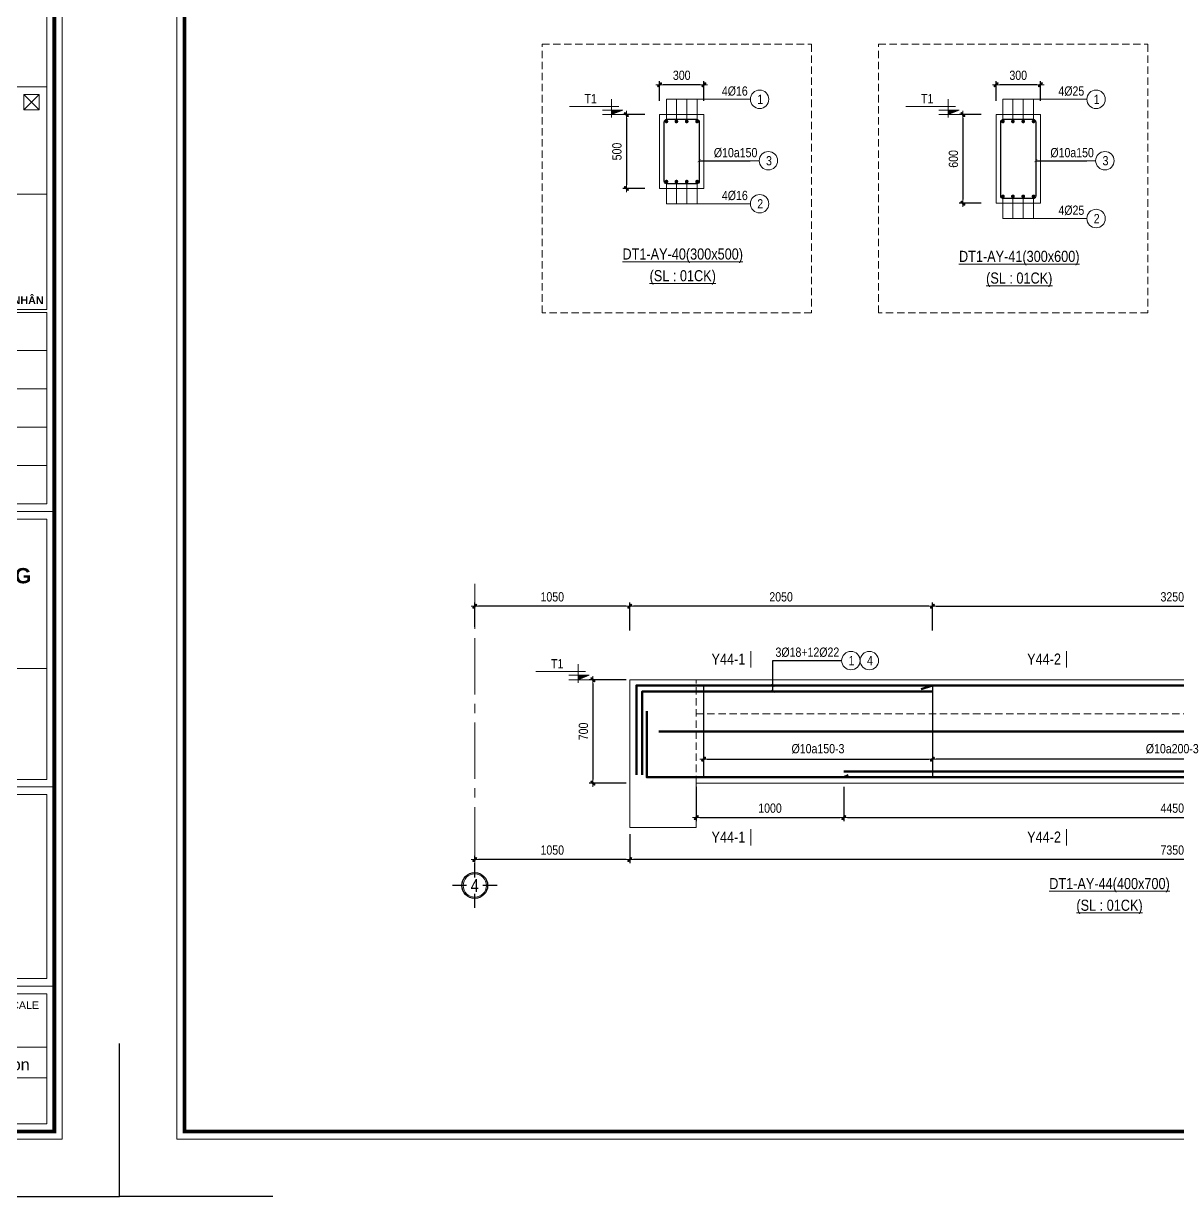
# Model space of a CAD drawing. Header units: millimetres. Extents: x 397144 to 8960116, y 345581 to 674207.
# Drawn here: x 5192833 to 5200651, y 648502 to 656447 of the extents above; entities that cross this region are included whole.
import ezdxf
from ezdxf.enums import TextEntityAlignment as Align
from ezdxf.xclip import XClip

# ---------------------------------------------------------------- set-up
doc = ezdxf.new("R2010")
doc.units = ezdxf.units.MM
doc.header["$XCLIPFRAME"] = 0
doc.header["$PDSIZE"] = -10
doc.linetypes.add('CENTER2', pattern=[28.575, 19.05, -3.175, 3.175, -3.175])
doc.linetypes.add('HIDDEN', pattern=[0.375, 0.25, -0.125])
doc.layers.get('0').update_dxf_attribs({"linetype": 'CONTINUOUS'})
doc.layers.get('Defpoints').update_dxf_attribs({"color": 12, "linetype": 'CONTINUOUS'})
for name, color, linetype, lineweight in [('2', 2, 'CONTINUOUS', 20), ('CDAI', 8, 'CONTINUOUS', 30), ('CTHEP', 2, 'CONTINUOUS', 50), ('DBAO', 3, 'CONTINUOUS', 20), ('DGIONG', 4, 'CONTINUOUS', 13), ('KTH', 150, 'CONTINUOUS', 5), ('Net khuat', 8, 'HIDDEN', 13), ('STICK', 1, 'CONTINUOUS', 9), ('TEXT', 7, 'CONTINUOUS', 15)]:
    doc.layers.add(name, color=color, linetype=linetype, lineweight=lineweight)
doc.layers.add('8', color=8, linetype='CONTINUOUS')
doc.layers.add('HATCH', color=7, linetype='CONTINUOUS', lineweight=5, true_color=0x2491ff)
doc.styles.add('CHG_XX_Khung ten$0$A1 BORDER$0$ARIAL', font='arial.ttf')
doc.styles.add('CHG_XX_Khung ten$0$A1 BORDER$0$Arial - Bold', font='arialbd.ttf', dxfattribs={"height": 2.5})
doc.styles.add('CHG_XX_Khung ten$0$Arial - Bold', font='arialbd.ttf')
doc.styles.add('HELVECONDENSE', font='VHELVCN_0.TTF')
doc.styles.add('Star-HelCon', font='VHELVCN_0.TTF')
doc.styles.add('TTP-HelCon', font='VHELVCN_0.TTF')
doc.styles.add('VNI-HELVE-CONDENSE', font='VHELVCN_0.TTF')
doc.dimstyles.new('kc-25', dxfattribs={"dimtxt": 62.5, "dimasz": 20, "dimexe": 20, "dimexo": 50, "dimgap": 25, "dimtad": 3, "dimdec": 0, "dimzin": 0, "dimdsep": 46, "dimtxsty": 'VNI-HELVE-CONDENSE', "dimblk": 'DIM', "dimcen": 2.5, "dimclrd": 256, "dimclre": 154, "dimclrt": 7, "dimaunit": 1, "dimadec": 0, "dimazin": 0, "dimtfac": 1, "dimtdec": 0, "dimtix": 1, "dimtmove": 0, "dimatfit": 3, "dimldrblk": 'DOT', "dimfxl": 1, "dimtolj": 1, "dimtzin": 0, "dimarcsym": 0})
doc.dimstyles.new('TTP-25', dxfattribs={"dimscale": 25, "dimtxt": 2.5, "dimasz": 1, "dimexe": 1, "dimexo": 1, "dimgap": 0.09, "dimtad": 0, "dimdec": 4, "dimrnd": 5, "dimzin": 9, "dimdsep": 46, "dimtxsty": 'TTP-HelCon', "dimblk": 'Stick1', "dimcen": 0.09, "dimdle": 1.5, "dimclrd": 256, "dimclre": 256, "dimclrt": 7, "dimadec": 0, "dimazin": 0, "dimtfac": 1, "dimtdec": 4, "dimtmove": 0, "dimatfit": 3, "dimldrblk": '_ArchTick1', "dimfxl": 1, "dimtvp": 1, "dimtolj": 1, "dimtzin": 0, "dimarcsym": 0})

# ---------------------------------------------------------------- blocks, each defined once
blk = doc.blocks.new('Stick1')
at = {"layer": 'STICK'}
h = blk.add_hatch(color=256, dxfattribs=at)
edge = h.paths.add_edge_path()
edge.add_line((0.3, 0.5), (-0.5, -0.3))
edge.add_arc((-0.4, -0.4), 0.141, 135, 315)
edge.add_line((-0.3, -0.5), (0.5, 0.3))
edge.add_arc((0.4, 0.4), 0.141, 315, 495)
blk.add_line((1, 0), (-1, 0), dxfattribs=at)
blk.add_lwpolyline([(0.3, 0.5), (-0.5, -0.3, 1), (-0.3, -0.5), (0.5, 0.3, 1), (0.3, 0.5, 1)], format="xyb", dxfattribs=at)
blk = doc.blocks.new('*D1177')
at = {"layer": 'Defpoints', "color": 0, "ltscale": 500, "transparency": 16777216}
for p in [(5197142.7, 656032.3), (5197142.7, 655899), (5197442.7, 655899)]:
    blk.add_point(p, dxfattribs=at)
at = {"layer": 'KTH', "lineweight": -2, "ltscale": 500, "transparency": 16777216}
for p, q in [((5197142.7, 655924), (5197142.7, 656057.3)), ((5197417.7, 656032.3), (5197167.7, 656032.3)), ((5197442.7, 655924), (5197442.7, 656057.3))]:
    blk.add_line(p, q, dxfattribs=at)
at = {"layer": 'KTH', "lineweight": -2, "ltscale": 500, "transparency": 16777216, "xscale": 25, "yscale": 25, "zscale": 25, "rotation": 180}
blk.add_blockref('Stick1', (5197142.7, 656032.3), dxfattribs=at)
at = {"layer": 'KTH', "lineweight": -2, "ltscale": 500, "transparency": 16777216, "xscale": 25, "yscale": 25, "zscale": 25}
blk.add_blockref('Stick1', (5197442.7, 656032.3), dxfattribs=at)
at = {"layer": 'KTH', "color": 7, "ltscale": 500, "transparency": 16777216, "insert": (5197292.7, 656096.1), "char_height": 62.5, "attachment_point": 5, "style": 'TTP-HelCon'}
blk.add_mtext('\\A1;300', dxfattribs=at)
blk = doc.blocks.new('_ArchTick1')
at = {"color": 0, "const_width": 3.81}
blk.add_lwpolyline([(-12.7, -12.7), (12.7, 12.7)], dxfattribs=at)
blk = doc.blocks.new('*D1178')
at = {"layer": 'Defpoints', "color": 0, "ltscale": 500, "transparency": 16777216}
for p in [(5197067.5, 655830), (5196917.7, 655330), (5197067.5, 655330)]:
    blk.add_point(p, dxfattribs=at)
at = {"layer": 'KTH', "lineweight": -2, "ltscale": 500, "transparency": 16777216}
for p, q in [((5197042.5, 655830), (5196892.7, 655830)), ((5196917.7, 655805), (5196917.7, 655355)), ((5197042.5, 655330), (5196892.7, 655330))]:
    blk.add_line(p, q, dxfattribs=at)
at = {"layer": 'KTH', "lineweight": -2, "ltscale": 500, "transparency": 16777216, "xscale": 25, "yscale": 25, "zscale": 25}
for p, rotation in [((5196917.7, 655830), 90), ((5196917.7, 655330), 270)]:
    blk.add_blockref('Stick1', p, dxfattribs=dict(at, rotation=rotation))
at = {"layer": 'KTH', "color": 7, "ltscale": 500, "transparency": 16777216, "insert": (5196853.8, 655580), "char_height": 62.5, "attachment_point": 5, "rotation": 90, "style": 'TTP-HelCon'}
blk.add_mtext('\\A1;500', dxfattribs=at)
blk = doc.blocks.new('CODE')
at = {"layer": 'DBAO'}
for p, q in [((-62.5, -20), (-62.5, 105)), ((-62.5, 0), (-137.5, 30)), ((-137.5, 30), (0, 30)), ((-137.5, 0), (0, 0)), ((-112.5, 55), (223.6, 55))]:
    blk.add_line(p, q, dxfattribs=at)
at = {"layer": 'HATCH', "color": 1}
blk.add_solid([(-62.5, 0), (-137.5, 30), (-62.5, 30)], dxfattribs=at)
blk = doc.blocks.new('DIM')
h = blk.add_hatch(color=1)
h.paths.add_polyline_path([(0.49, 0.29, 1), (0.29, 0.49), (-0.19, 0), (0.19, 0)])
h.paths.add_polyline_path([(0.19, 0), (-0.19, 0), (-0.49, -0.29, 1), (-0.29, -0.49)])
at = {"color": 9}
for p, q in [((-0.19, 0), (-1.5, 0)), ((0.19, 0), (1.5, 0))]:
    blk.add_line(p, q, dxfattribs=at)
at = {"color": 1}
for p, q in [((-0.49, -0.29), (0.29, 0.49)), ((-0.29, -0.49), (0.49, 0.29)), ((-0.19, 0), (0.19, 0))]:
    blk.add_line(p, q, dxfattribs=at)
blk.add_arc((-0.39, -0.39), 0.138, 135, 315, dxfattribs=at)
blk = doc.blocks.new('CHG_XX_Khung ten')
for p, q in [((816, 283.93), (820, 287.93)), ((820, 283.93), (816, 287.93)), ((687, 179), (824, 179)), ((687, 107), (824, 107)), ((687, 55), (824, 55))]:
    blk.add_line(p, q)
at = {"linetype": 'Continuous'}
blk.add_line((689, 39), (822, 39), dxfattribs=at)
for points in [[(15, 579), (826, 579), (826, 15), (15, 15)], [(816, 283.93), (820, 283.93), (820, 287.93), (816, 287.93)]]:
    blk.add_lwpolyline(points, close=True)
at = {"color": 4, "linetype": 'Continuous', "const_width": 1}
blk.add_lwpolyline([(17, 577), (824, 577), (824, 17), (17, 17)], close=True, dxfattribs=at)
at = {"linetype": 'Continuous'}
for points in [[(689, 317.93), (822, 317.93), (822, 289.93), (689, 289.93)], [(689, 289.93), (822, 289.93), (822, 261.93), (689, 261.93)], [(689, 177), (822, 177), (822, 138), (689, 138)], [(689, 109), (822, 109), (822, 138), (689, 138)], [(689, 105), (822, 105), (822, 57), (689, 57)], [(689, 53), (822, 53), (822, 31), (689, 31)], [(822, 19), (689, 19), (689, 31), (822, 31)]]:
    blk.add_lwpolyline(points, close=True, dxfattribs=at)
at = {"color": 9, "linetype": 'Continuous'}
for points in [[(689, 261.93), (822, 261.93), (822, 231.73), (689, 231.73)], [(822, 221), (689, 221), (689, 231), (822, 231)], [(822, 211), (689, 211), (689, 221), (822, 221)], [(822, 201), (689, 201), (689, 211), (822, 211)], [(822, 191), (689, 191), (689, 201), (822, 201)], [(822, 181), (689, 181), (689, 191), (822, 191)]]:
    blk.add_lwpolyline(points, close=True, dxfattribs=at)
blk.add_lwpolyline([(822, 211), (689, 211), (822, 211)], dxfattribs=at)
at = {"layer": 'Defpoints', "color": 1, "ltscale": 2}
for points in [[(40.06, 0), (0, 0), (0, 40)], [(800.94, 0), (841, 0), (841, 40)]]:
    blk.add_lwpolyline(points, dxfattribs=at)
for s, height, style, p in [('LÊ VĂN ĐỨC NHÂN', 2.0073, 'CHG_XX_Khung ten$0$Arial - Bold', (821.19, 234.17)), ('TỶ LỆ - SCALE', 2, 'CHG_XX_Khung ten$0$A1 BORDER$0$ARIAL', (820, 50))]:
    blk.add_text(s, height=height, dxfattribs=dict(style=style)).set_placement(p, align=Align.MIDDLE_RIGHT)
at = {"style": 'CHG_XX_Khung ten$0$A1 BORDER$0$ARIAL'}
blk.add_text('Revision', height=3, dxfattribs=at).set_placement((809.5, 34.5), align=Align.MIDDLE_CENTER)
at = {"insert": (755.4, 170.88), "char_height": 4, "width": 159.8745, "attachment_point": 2, "style": 'CHG_XX_Khung ten$0$A1 BORDER$0$Arial - Bold'}
blk.add_mtext('DỰ ÁN ĐẦU TƯ XÂY DỰNG KINH DOANH\\PKHU CHUNG CƯ - THƯƠNG MẠI - VĂN PHÒNG\\P(KHU PHỨC HỢP CÔNG HÒA GARDEN)', dxfattribs=at)
blk = doc.blocks.new('*D1823')
at = {"layer": 'Defpoints', "color": 0, "transparency": 16777216}
for p in [(5196940.7, 652499.7), (5196940.7, 652310.7), (5198990.7, 652310.7)]:
    blk.add_point(p, dxfattribs=at)
at = {"layer": 'KTH', "lineweight": -2, "transparency": 16777216}
for p, q in [((5196940.7, 652335.7), (5196940.7, 652524.7)), ((5198965.7, 652499.7), (5196965.7, 652499.7)), ((5198990.7, 652335.7), (5198990.7, 652524.7))]:
    blk.add_line(p, q, dxfattribs=at)
at = {"layer": 'KTH', "lineweight": -2, "transparency": 16777216, "xscale": 25, "yscale": 25, "zscale": 25, "rotation": 180}
blk.add_blockref('Stick1', (5196940.7, 652499.7), dxfattribs=at)
at = {"layer": 'KTH', "lineweight": -2, "transparency": 16777216, "xscale": 25, "yscale": 25, "zscale": 25}
blk.add_blockref('Stick1', (5198990.7, 652499.7), dxfattribs=at)
at = {"layer": 'KTH', "color": 7, "transparency": 16777216, "insert": (5197965.7, 652563.5), "char_height": 62.5, "attachment_point": 5, "style": 'TTP-HelCon'}
blk.add_mtext('\\A1;2050', dxfattribs=at)
blk = doc.blocks.new('*D1824')
at = {"layer": 'Defpoints', "color": 0, "transparency": 16777216}
for p in [(5196940.7, 652002.3), (5196690.7, 651302.3), (5196940.7, 651302.3)]:
    blk.add_point(p, dxfattribs=at)
at = {"layer": 'KTH', "lineweight": -2, "transparency": 16777216}
for p, q in [((5196915.7, 652002.3), (5196665.7, 652002.3)), ((5196690.7, 651977.3), (5196690.7, 651327.3)), ((5196915.7, 651302.3), (5196665.7, 651302.3))]:
    blk.add_line(p, q, dxfattribs=at)
at = {"layer": 'KTH', "lineweight": -2, "transparency": 16777216, "xscale": 25, "yscale": 25, "zscale": 25}
for p, rotation in [((5196690.7, 652002.3), 90), ((5196690.7, 651302.3), 270)]:
    blk.add_blockref('Stick1', p, dxfattribs=dict(at, rotation=rotation))
at = {"layer": 'KTH', "color": 7, "transparency": 16777216, "insert": (5196626.8, 651652.3), "char_height": 62.5, "attachment_point": 5, "rotation": 90, "style": 'TTP-HelCon'}
blk.add_mtext('\\A1;700', dxfattribs=at)
blk = doc.blocks.new('*D1825')
at = {"layer": 'Defpoints', "color": 0, "transparency": 16777216}
for p in [(5196940.7, 650982.3), (5204290.7, 650982.3), (5196940.7, 650784.3)]:
    blk.add_point(p, dxfattribs=at)
at = {"layer": 'KTH', "lineweight": -2, "transparency": 16777216}
for p, q in [((5196940.7, 650957.3), (5196940.7, 650759.3)), ((5204290.7, 650957.3), (5204290.7, 650759.3)), ((5204265.7, 650784.3), (5196965.7, 650784.3))]:
    blk.add_line(p, q, dxfattribs=at)
at = {"layer": 'KTH', "lineweight": -2, "transparency": 16777216, "xscale": 25, "yscale": 25, "zscale": 25, "rotation": 180}
blk.add_blockref('Stick1', (5196940.7, 650784.3), dxfattribs=at)
at = {"layer": 'KTH', "lineweight": -2, "transparency": 16777216, "xscale": 25, "yscale": 25, "zscale": 25}
blk.add_blockref('Stick1', (5204290.7, 650784.3), dxfattribs=at)
at = {"layer": 'KTH', "color": 7, "transparency": 16777216, "insert": (5200615.7, 650848.1), "char_height": 62.5, "attachment_point": 5, "style": 'TTP-HelCon'}
blk.add_mtext('\\A1;7350', dxfattribs=at)
blk = doc.blocks.new('*D1826')
at = {"layer": 'Defpoints', "color": 0, "transparency": 16777216}
for p in [(5202240.7, 652499.7), (5198990.7, 652310.7), (5202240.7, 652310.7)]:
    blk.add_point(p, dxfattribs=at)
at = {"layer": 'KTH', "lineweight": -2, "transparency": 16777216}
for p, q in [((5198990.7, 652335.7), (5198990.7, 652524.7)), ((5199015.7, 652499.7), (5202215.7, 652499.7)), ((5202240.7, 652335.7), (5202240.7, 652524.7))]:
    blk.add_line(p, q, dxfattribs=at)
at = {"layer": 'KTH', "lineweight": -2, "transparency": 16777216, "xscale": 25, "yscale": 25, "zscale": 25, "rotation": 180}
blk.add_blockref('Stick1', (5198990.7, 652499.7), dxfattribs=at)
at = {"layer": 'KTH', "lineweight": -2, "transparency": 16777216, "xscale": 25, "yscale": 25, "zscale": 25}
blk.add_blockref('Stick1', (5202240.7, 652499.7), dxfattribs=at)
at = {"layer": 'KTH', "color": 7, "transparency": 16777216, "insert": (5200615.7, 652563.5), "char_height": 62.5, "attachment_point": 5, "style": 'TTP-HelCon'}
blk.add_mtext('\\A1;3250', dxfattribs=at)
blk = doc.blocks.new('*D1828')
at = {"layer": 'Defpoints', "color": 0, "transparency": 16777216}
for p in [(5197440.7, 651604.3), (5198990.7, 651604.3), (5198990.7, 651464.3)]:
    blk.add_point(p, dxfattribs=at)
at = {"layer": 'KTH', "lineweight": -2, "transparency": 16777216}
for p, q in [((5197440.7, 651579.3), (5197440.7, 651439.3)), ((5198990.7, 651579.3), (5198990.7, 651439.3)), ((5197465.7, 651464.3), (5198965.7, 651464.3))]:
    blk.add_line(p, q, dxfattribs=at)
at = {"layer": 'KTH', "lineweight": -2, "transparency": 16777216, "xscale": 25, "yscale": 25, "zscale": 25, "rotation": 180}
blk.add_blockref('Stick1', (5197440.7, 651464.3), dxfattribs=at)
at = {"layer": 'KTH', "lineweight": -2, "transparency": 16777216, "xscale": 25, "yscale": 25, "zscale": 25}
blk.add_blockref('Stick1', (5198990.7, 651464.3), dxfattribs=at)
at = {"layer": 'KTH', "color": 7, "transparency": 16777216, "insert": (5198215.7, 651534.2), "char_height": 62.5, "attachment_point": 5, "style": 'TTP-HelCon'}
blk.add_mtext('\\A1;Þ10a150-3', dxfattribs=at)
blk = doc.blocks.new('*D1829')
at = {"layer": 'Defpoints', "color": 0, "transparency": 16777216}
for p in [(5198990.7, 651604.3), (5202240.7, 651604.3), (5198990.7, 651464.3)]:
    blk.add_point(p, dxfattribs=at)
at = {"layer": 'KTH', "lineweight": -2, "transparency": 16777216}
for p, q in [((5198990.7, 651579.3), (5198990.7, 651439.3)), ((5202240.7, 651579.3), (5202240.7, 651439.3)), ((5202215.7, 651464.3), (5199015.7, 651464.3))]:
    blk.add_line(p, q, dxfattribs=at)
at = {"layer": 'KTH', "lineweight": -2, "transparency": 16777216, "xscale": 25, "yscale": 25, "zscale": 25, "rotation": 180}
blk.add_blockref('Stick1', (5198990.7, 651464.3), dxfattribs=at)
at = {"layer": 'KTH', "lineweight": -2, "transparency": 16777216, "xscale": 25, "yscale": 25, "zscale": 25}
blk.add_blockref('Stick1', (5202240.7, 651464.3), dxfattribs=at)
at = {"layer": 'KTH', "color": 7, "transparency": 16777216, "insert": (5200615.7, 651534.2), "char_height": 62.5, "attachment_point": 5, "style": 'TTP-HelCon'}
blk.add_mtext('\\A1;Þ10a200-3', dxfattribs=at)
blk = doc.blocks.new('MC')
at = {"layer": 'CTHEP', "const_width": 10}
blk.add_lwpolyline([(0, 150), (0, 0)], dxfattribs=at)
at = {"layer": 'TEXT', "style": 'TTP-HelCon'}
blk.add_attdef('A', text='', height=100, dxfattribs=at).set_placement((-50, 26), align=Align.RIGHT)
blk = doc.blocks.new('dau truc')
blk.add_circle((0, 0), 180)
at = {"layer": '8'}
for p, q in [((0, 127), (0, 345)), ((-127, 0), (-345, 0)), ((345, 0), (127, 0)), ((0, -345), (0, -127))]:
    blk.add_line(p, q, dxfattribs=at)
blk.add_circle((0, 0), 200, dxfattribs=at)
at = {"layer": 'TEXT', "style": 'HELVECONDENSE'}
blk.add_attdef('A', text='', height=233, dxfattribs=at).set_placement((0, 0), align=Align.MIDDLE)
blk = doc.blocks.new('*D1831')
at = {"layer": 'Defpoints', "color": 0, "transparency": 16777216}
for p in [(5196940.7, 650982.3), (5195890.7, 650784.3), (5195890.7, 650759.3)]:
    blk.add_point(p, dxfattribs=at)
at = {"layer": 'KTH', "lineweight": -2, "transparency": 16777216}
for p, q in [((5196940.7, 650957.3), (5196940.7, 650759.3)), ((5195890.7, 650784.3), (5195890.7, 650809.3)), ((5196915.7, 650784.3), (5195915.7, 650784.3))]:
    blk.add_line(p, q, dxfattribs=at)
at = {"layer": 'KTH', "lineweight": -2, "transparency": 16777216, "xscale": 25, "yscale": 25, "zscale": 25, "rotation": 180}
blk.add_blockref('Stick1', (5195890.7, 650784.3), dxfattribs=at)
at = {"layer": 'KTH', "lineweight": -2, "transparency": 16777216, "xscale": 25, "yscale": 25, "zscale": 25}
blk.add_blockref('Stick1', (5196940.7, 650784.3), dxfattribs=at)
at = {"layer": 'KTH', "color": 7, "transparency": 16777216, "insert": (5196415.7, 650848.1), "char_height": 62.5, "attachment_point": 5, "style": 'TTP-HelCon'}
blk.add_mtext('\\A1;1050', dxfattribs=at)
blk = doc.blocks.new('*D1832')
at = {"layer": 'Defpoints', "color": 0, "transparency": 16777216}
for p in [(5195890.7, 652499.7), (5195890.7, 652336.5), (5196940.7, 652310.7)]:
    blk.add_point(p, dxfattribs=at)
at = {"layer": 'KTH', "lineweight": -2, "transparency": 16777216}
for p, q in [((5195890.7, 652361.5), (5195890.7, 652524.7)), ((5196915.7, 652499.7), (5195915.7, 652499.7)), ((5196940.7, 652335.7), (5196940.7, 652524.7))]:
    blk.add_line(p, q, dxfattribs=at)
at = {"layer": 'KTH', "lineweight": -2, "transparency": 16777216, "xscale": 25, "yscale": 25, "zscale": 25, "rotation": 180}
blk.add_blockref('Stick1', (5195890.7, 652499.7), dxfattribs=at)
at = {"layer": 'KTH', "lineweight": -2, "transparency": 16777216, "xscale": 25, "yscale": 25, "zscale": 25}
blk.add_blockref('Stick1', (5196940.7, 652499.7), dxfattribs=at)
at = {"layer": 'KTH', "color": 7, "transparency": 16777216, "insert": (5196415.7, 652563.5), "char_height": 62.5, "attachment_point": 5, "style": 'TTP-HelCon'}
blk.add_mtext('\\A1;1050', dxfattribs=at)
blk = doc.blocks.new('*D1833')
at = {"layer": 'Defpoints', "color": 0, "transparency": 16777216}
for p in [(5197390.7, 651302.3), (5198390.7, 651302.3), (5198390.7, 651068.4)]:
    blk.add_point(p, dxfattribs=at)
at = {"layer": 'KTH', "lineweight": -2, "transparency": 16777216}
for p, q in [((5197390.7, 651277.3), (5197390.7, 651043.4)), ((5198390.7, 651277.3), (5198390.7, 651043.4)), ((5197415.7, 651068.4), (5198365.7, 651068.4))]:
    blk.add_line(p, q, dxfattribs=at)
at = {"layer": 'KTH', "lineweight": -2, "transparency": 16777216, "xscale": 25, "yscale": 25, "zscale": 25, "rotation": 180}
blk.add_blockref('Stick1', (5197390.7, 651068.4), dxfattribs=at)
at = {"layer": 'KTH', "lineweight": -2, "transparency": 16777216, "xscale": 25, "yscale": 25, "zscale": 25}
blk.add_blockref('Stick1', (5198390.7, 651068.4), dxfattribs=at)
at = {"layer": 'KTH', "color": 7, "transparency": 16777216, "insert": (5197890.7, 651132.2), "char_height": 62.5, "attachment_point": 5, "style": 'TTP-HelCon'}
blk.add_mtext('\\A1;1000', dxfattribs=at)
blk = doc.blocks.new('*D1836')
at = {"layer": 'Defpoints', "color": 0, "transparency": 16777216}
for p in [(5198390.7, 651302.3), (5202840.7, 651187.3), (5202840.7, 651068.4)]:
    blk.add_point(p, dxfattribs=at)
at = {"layer": 'KTH', "lineweight": -2, "transparency": 16777216}
for p, q in [((5198390.7, 651277.3), (5198390.7, 651043.4)), ((5202840.7, 651162.3), (5202840.7, 651043.4)), ((5198415.7, 651068.4), (5202815.7, 651068.4))]:
    blk.add_line(p, q, dxfattribs=at)
at = {"layer": 'KTH', "lineweight": -2, "transparency": 16777216, "xscale": 25, "yscale": 25, "zscale": 25, "rotation": 180}
blk.add_blockref('Stick1', (5198390.7, 651068.4), dxfattribs=at)
at = {"layer": 'KTH', "lineweight": -2, "transparency": 16777216, "xscale": 25, "yscale": 25, "zscale": 25}
blk.add_blockref('Stick1', (5202840.7, 651068.4), dxfattribs=at)
at = {"layer": 'KTH', "color": 7, "transparency": 16777216, "insert": (5200615.7, 651132.2), "char_height": 62.5, "attachment_point": 5, "style": 'TTP-HelCon'}
blk.add_mtext('\\A1;4450', dxfattribs=at)
blk = doc.blocks.new('Y-37')
at = {"layer": 'CTHEP'}
blk.add_line((1119.46907, 681.17417), (49858.11137, 681.13827), dxfattribs=at)
for points in [[(49989.46907, 361.93876), (49989.46907, 990.12597), (171.95451, 990.1847)], [(172.63649, 368.18914), (10138.47515, 368.18041), (10718.3369, 368.1785), (17169.46907, 368.15021), (17743.51458, 368.14833), (49905.53617, 368.12618), (49905.53617, 891.00169)]]:
    blk.add_lwpolyline(points, dxfattribs=at)
at = {"layer": 'DBAO'}
for p, q in [((50019.46907, 1029.07736), (17317.37532, 1029.12513)), ((50667.50865, 1029.08076), (20296.02848, 1029.12513))]:
    blk.add_line(p, q, dxfattribs=at)
at = {"layer": 'Net khuat', "ltscale": 200}
blk.add_lwpolyline([(1769.46647, 329.18456), (1769.46647, 799.18779), (50019.46907, 799.18779)], dxfattribs=at)
blk = doc.blocks.new('*D2260')
at = {"layer": 'Defpoints', "color": 0, "ltscale": 500, "transparency": 16777216}
for p in [(5199422.3, 656032.3), (5199422.3, 655899), (5199722.3, 655899)]:
    blk.add_point(p, dxfattribs=at)
at = {"layer": 'KTH', "lineweight": -2, "ltscale": 500, "transparency": 16777216}
for p, q in [((5199422.3, 655924), (5199422.3, 656057.3)), ((5199697.3, 656032.3), (5199447.3, 656032.3)), ((5199722.3, 655924), (5199722.3, 656057.3))]:
    blk.add_line(p, q, dxfattribs=at)
at = {"layer": 'KTH', "lineweight": -2, "ltscale": 500, "transparency": 16777216, "xscale": 25, "yscale": 25, "zscale": 25, "rotation": 180}
blk.add_blockref('Stick1', (5199422.3, 656032.3), dxfattribs=at)
at = {"layer": 'KTH', "lineweight": -2, "ltscale": 500, "transparency": 16777216, "xscale": 25, "yscale": 25, "zscale": 25}
blk.add_blockref('Stick1', (5199722.3, 656032.3), dxfattribs=at)
at = {"layer": 'KTH', "color": 7, "ltscale": 500, "transparency": 16777216, "insert": (5199572.3, 656096.1), "char_height": 62.5, "attachment_point": 5, "style": 'TTP-HelCon'}
blk.add_mtext('\\A1;300', dxfattribs=at)
blk = doc.blocks.new('*D2261')
at = {"layer": 'Defpoints', "color": 0, "ltscale": 500, "transparency": 16777216}
for p in [(5199347.1, 655830), (5199197.3, 655230), (5199347.1, 655230)]:
    blk.add_point(p, dxfattribs=at)
at = {"layer": 'KTH', "lineweight": -2, "ltscale": 500, "transparency": 16777216}
for p, q in [((5199322.1, 655830), (5199172.3, 655830)), ((5199197.3, 655805), (5199197.3, 655255)), ((5199322.1, 655230), (5199172.3, 655230))]:
    blk.add_line(p, q, dxfattribs=at)
at = {"layer": 'KTH', "lineweight": -2, "ltscale": 500, "transparency": 16777216, "xscale": 25, "yscale": 25, "zscale": 25}
for p, rotation in [((5199197.3, 655830), 90), ((5199197.3, 655230), 270)]:
    blk.add_blockref('Stick1', p, dxfattribs=dict(at, rotation=rotation))
at = {"layer": 'KTH', "color": 7, "ltscale": 500, "transparency": 16777216, "insert": (5199133.5, 655530), "char_height": 62.5, "attachment_point": 5, "rotation": 90, "style": 'TTP-HelCon'}
blk.add_mtext('\\A1;600', dxfattribs=at)

msp = doc.modelspace()

# ---------------------------------------------------------------- linework, layer by layer
at = {"layer": 'CDAI', "ltscale": 0.8}
msp.add_lwpolyline([(5193924.24334, 663460.45642), (5211293.84876, 663460.45642), (5211293.84876, 648942.57726), (5193924.24334, 648942.57726)], close=True, dxfattribs=at)
msp.add_lwpolyline([(5193924.24334, 663460.45642), (5211293.84876, 663460.45642), (5211293.84876, 648942.57726), (5193924.24334, 648942.57726)], close=True, dxfattribs=at)
msp.add_lwpolyline([(5193924.24334, 663460.45642), (5211293.84876, 663460.45642), (5211293.84876, 648942.57726), (5193924.24334, 648942.57726)], close=True, dxfattribs=at)
at = {"layer": 'CDAI'}
msp.add_lwpolyline([(5197192.65383, 655798.75707), (5197392.65383, 655798.75707, -0.4142135624), (5197411.40383, 655780.00707), (5197411.40383, 655380.00707, -0.4142135624), (5197392.65383, 655361.25707), (5197192.65383, 655361.25707, -0.4142135624), (5197173.90383, 655380.00707), (5197173.90383, 655780.00707, -0.4142135624)], format="xyb", close=True, dxfattribs=at)
at = {"layer": 'CTHEP', "const_width": 12.5}
for points in [[(5197182.65383, 655783.75707, 1), (5197195.15383, 655783.75707, 1)], [(5197250.15383, 655783.75707, 1), (5197262.65383, 655783.75707, 1)], [(5197320.15383, 655783.75707, 1), (5197332.65383, 655783.75707, 1)], [(5197390.15383, 655783.75707, 1), (5197402.65383, 655783.75707, 1)], [(5197182.65383, 655376.25707, 1), (5197195.15383, 655376.25707, 1)], [(5197250.15383, 655376.25707, 1), (5197262.65383, 655376.25707, 1)], [(5197320.15383, 655376.25707, 1), (5197332.65383, 655376.25707, 1)], [(5197390.15383, 655376.25707, 1), (5197402.65383, 655376.25707, 1)]]:
    msp.add_lwpolyline(points, format="xyb", close=True, dxfattribs=at)
at = {"layer": 'DBAO', "flags": 128}
for points in [[(5197442.65383, 655830.00707), (5197442.65383, 655330.00707), (5197142.65383, 655330.00707), (5197142.65383, 655830.00707)], [(5197142.65383, 655830.00707), (5197442.65383, 655830.00707)]]:
    msp.add_lwpolyline(points, dxfattribs=at)
at = {"layer": 'DGIONG'}
for p, q in [((5197188.90383, 655783.75707), (5197188.90383, 655933.75707)), ((5197188.90383, 655933.75707), (5197757.65383, 655933.75707)), ((5197256.40383, 655783.75707), (5197256.40383, 655933.75707)), ((5197326.40383, 655783.75707), (5197326.40383, 655933.75707)), ((5197396.40383, 655783.75707), (5197396.40383, 655933.75707)), ((5197411.40383, 655517.84574), (5197817.15383, 655517.84574)), ((5197188.90383, 655226.25707), (5197188.90383, 655376.25707)), ((5197256.40383, 655226.25707), (5197256.40383, 655376.25707)), ((5197326.40383, 655226.25707), (5197326.40383, 655376.25707)), ((5197396.40383, 655226.25707), (5197396.40383, 655376.25707)), ((5197188.90383, 655226.25707), (5197757.65383, 655226.25707))]:
    msp.add_line(p, q, dxfattribs=at)
for centre in [(5197820.15383, 655933.75707), (5197879.65383, 655517.84574), (5197820.15383, 655226.25707)]:
    msp.add_circle(centre, 62.5, dxfattribs=at)
at = {"layer": 'Net khuat', "ltscale": 200}
msp.add_lwpolyline([(5196346.29135, 656306.30847), (5198171.38164, 656306.30847), (5198171.38164, 654488.01632), (5196346.29135, 654488.01632)], close=True, dxfattribs=at)

# ---------------------------------------------------------------- block references
at = {"layer": 'KTH', "ltscale": 0.8, "xscale": 25.92478421702978, "yscale": 25.92478421702978, "zscale": 25.92478421702978}
msp.add_blockref('CHG_XX_Khung ten', (5171680.77848, 648501.85593), dxfattribs=at)
at = {"layer": 'KTH', "linetype": 'Continuous', "xscale": -1}
msp.add_blockref('CODE', (5196755.16728, 655830.00707), dxfattribs=at)

# ---------------------------------------------------------------- texts
at = {"layer": 'TEXT', "style": 'TTP-HelCon'}
for s, height, p in [('4Þ16', 62.5, (5197652.15383, 655958.75707)), ('Þ10a150', 62.5, (5197657.65383, 655541.34574)), ('4Þ16', 62.5, (5197652.41918, 655251.25707)), ('%%UDT1-AY-40(300x500)', 75, (5197299.49576, 654848.33675)), ('%%U(SL : 01CK)', 75, (5197299.49576, 654701.44215))]:
    msp.add_text(s, height=height, dxfattribs=at).set_placement(p, align=Align.CENTER)
msp.add_text('T1    ', height=62.5, dxfattribs=at).set_placement((5196797.43395, 655907.00206), align=Align.RIGHT)
at = {"layer": 'TEXT', "style": 'Star-HelCon'}
for s, p in [('1', (5197824.3205, 655933.75707)), ('3', (5197883.8205, 655517.84574)), ('2', (5197824.3205, 655226.25707))]:
    msp.add_text(s, height=62.5, dxfattribs=at).set_placement(p, align=Align.MIDDLE)

# ---------------------------------------------------------------- dimensions: what is measured, and where the dimension line sits
at = {"layer": 'KTH', "ltscale": 500}
dim = msp.add_linear_dim(base=(5197142.65383, 656032.25707), p1=(5197442.65383, 655899.01901), p2=(5197142.65383, 655899.01901), dimstyle='TTP-25', override={"dimtxsty": 'TTP-HelCon'}, dxfattribs=at)
dim.commit()
dim.dimension.update_dxf_attribs({"geometry": '*D1177', "text_midpoint": (5197292.65383, 656096.0904)})
dim = msp.add_linear_dim(base=(5196917.66728, 655330.00707), p1=(5197067.50009, 655830.00707), p2=(5197067.50009, 655330.00707), angle=90, dimstyle='TTP-25', override={"dimtxsty": 'TTP-HelCon'}, dxfattribs=at)
dim.commit()
dim.dimension.update_dxf_attribs({"geometry": '*D1178', "text_midpoint": (5196853.83395, 655580.00707)})

# ---------------------------------------------------------------- leaders
at = {"layer": 'DGIONG'}
msp.add_leader([(5197411.40383, 655517.84574), (5197757.33429, 655517.84574)], dimstyle='kc-25', override={"dimtad": 0, "dimldrblk": 'ArchTick', "dimfxl": 100, "dimarcsym": 1}, dxfattribs=at)

# ---------------------------------------------------------------- next in the draw order: block references
at = {"layer": 'KTH', "ltscale": 0.8, "xscale": 25.92478421702978, "yscale": 25.92478421702978, "zscale": 25.92478421702978}
msp.add_blockref('CHG_XX_Khung ten', (5193483.522, 648501.85593), dxfattribs=at)
at = {"layer": 'KTH'}
ref = msp.add_blockref('Y-37', (5148353.31066, 654963.63534), dxfattribs=at)
XClip(ref).set_block_clipping_path([(24214.9519791277, -680.1193877168), (36382.772109678, 1780.5019833395)])

# ---------------------------------------------------------------- next in the draw order: linework, layer by layer
at = {"layer": 'CDAI', "ltscale": 52.5}
for p, q in [((5197440.66502, 651967.28235), (5197440.66502, 651337.28235)), ((5198990.66502, 651967.28235), (5198990.66502, 651337.28235))]:
    msp.add_line(p, q, dxfattribs=at)
at = {"layer": 'CDAI'}
msp.add_lwpolyline([(5199472.2927, 655798.75707), (5199672.2927, 655798.75707, -0.4142135624), (5199691.0427, 655780.00707), (5199691.0427, 655280.00707, -0.4142135624), (5199672.2927, 655261.25707), (5199472.2927, 655261.25707, -0.4142135624), (5199453.5427, 655280.00707), (5199453.5427, 655780.00707, -0.4142135624)], format="xyb", close=True, dxfattribs=at)
at = {"layer": 'CTHEP'}
for p, q in [((5198990.66502, 651963.28235), (5198915.66502, 651938.28235)), ((5197137.14351, 651652.28235), (5204105.20937, 651652.28235)), ((5198390.66502, 651381.28235), (5202840.66502, 651381.28235)), ((5198420.14089, 651354.85828), (5198390.66502, 651341.28235))]:
    msp.add_line(p, q, dxfattribs=at)
at = {"layer": 'CTHEP', "const_width": 12.5}
for points in [[(5199462.2927, 655783.75707, 1), (5199474.7927, 655783.75707, 1)], [(5199529.7927, 655783.75707, 1), (5199542.2927, 655783.75707, 1)], [(5199599.7927, 655783.75707, 1), (5199612.2927, 655783.75707, 1)], [(5199669.7927, 655783.75707, 1), (5199682.2927, 655783.75707, 1)], [(5199462.2927, 655276.25707, 1), (5199474.7927, 655276.25707, 1)], [(5199529.7927, 655276.25707, 1), (5199542.2927, 655276.25707, 1)], [(5199599.7927, 655276.25707, 1), (5199612.2927, 655276.25707, 1)], [(5199669.7927, 655276.25707, 1), (5199682.2927, 655276.25707, 1)]]:
    msp.add_lwpolyline(points, format="xyb", close=True, dxfattribs=at)
at = {"layer": 'CTHEP'}
for points in [[(5196985.66502, 651357.54824), (5196985.66502, 651963.28235), (5204240.66502, 651963.28235), (5204240.66502, 651358.83524)], [(5197025.66502, 651357.54824), (5197025.66502, 651923.28235), (5198990.66502, 651923.28235)], [(5197055.75009, 651790.06544), (5197055.75009, 651341.28235), (5204167.62026, 651341.28235), (5204167.62026, 651787.97996)]]:
    msp.add_lwpolyline(points, dxfattribs=at)
at = {"layer": 'DBAO'}
for p, q in [((5204290.66502, 652002.28235), (5196940.66502, 652002.28235)), ((5196940.66502, 652002.28235), (5196940.66502, 651302.28235)), ((5196940.66502, 651302.28235), (5196940.66502, 651302.28235)), ((5196940.66502, 651302.28235), (5196940.66502, 651002.28235)), ((5197390.66502, 651002.28235), (5197390.66502, 651302.28235)), ((5197390.66502, 651302.28235), (5204290.66502, 651302.28235)), ((5197390.66502, 651002.28235), (5196940.66502, 651002.28235))]:
    msp.add_line(p, q, dxfattribs=at)
at = {"layer": 'DBAO', "flags": 128}
for points in [[(5199722.2927, 655830.00707), (5199722.2927, 655230.00707), (5199422.2927, 655230.00707), (5199422.2927, 655830.00707)], [(5199422.2927, 655830.00707), (5199722.2927, 655830.00707)]]:
    msp.add_lwpolyline(points, dxfattribs=at)
at = {"layer": 'DGIONG'}
for p, q in [((5199468.5427, 655783.75707), (5199468.5427, 655933.75707)), ((5199468.5427, 655933.75707), (5200037.2927, 655933.75707)), ((5199536.0427, 655783.75707), (5199536.0427, 655933.75707)), ((5199606.0427, 655783.75707), (5199606.0427, 655933.75707)), ((5199676.0427, 655783.75707), (5199676.0427, 655933.75707)), ((5199691.0427, 655517.84574), (5200096.7927, 655517.84574)), ((5199468.5427, 655126.25707), (5199468.5427, 655276.25707)), ((5199536.0427, 655126.25707), (5199536.0427, 655276.25707)), ((5199606.0427, 655126.25707), (5199606.0427, 655276.25707)), ((5199676.0427, 655126.25707), (5199676.0427, 655276.25707)), ((5199468.5427, 655126.25707), (5200037.2927, 655126.25707))]:
    msp.add_line(p, q, dxfattribs=at)
for centre in [(5200099.7927, 655933.75707), (5200159.2927, 655517.84574), (5200099.7927, 655126.25707), (5198438.49288, 652131.79146), (5198563.49288, 652131.79146)]:
    msp.add_circle(centre, 62.5, dxfattribs=at)
at = {"layer": 'Net khuat', "linetype": 'CENTER2', "ltscale": 20}
msp.add_line((5195890.66502, 650759.30448), (5195890.66502, 652651.77336), dxfattribs=at)
at = {"layer": 'Net khuat', "ltscale": 200}
for p, q in [((5197390.66502, 651302.28235), (5197390.66502, 652002.28235)), ((5197390.66502, 651772.28235), (5203840.66502, 651772.28235))]:
    msp.add_line(p, q, dxfattribs=at)
msp.add_lwpolyline([(5198625.93021, 656306.30847), (5200451.0205, 656306.30847), (5200451.0205, 654488.01632), (5198625.93021, 654488.01632)], close=True, dxfattribs=at)

# ---------------------------------------------------------------- next in the draw order: block references
at = {"xscale": 0.75, "yscale": 0.75, "zscale": 0.75}
for p, values in [((5197761.16502, 652085.17669), {'A': 'Y44-1'}), ((5199899.20836, 652085.17669), {'A': 'Y44-2'}), ((5197761.16502, 650879.48349), {'A': 'Y44-1'}), ((5199899.20836, 650879.48349), {'A': 'Y44-2'})]:
    msp.add_blockref('MC', p, dxfattribs=at).add_auto_attribs(values)
at = {"layer": '2', "ltscale": 300}
ref = msp.add_blockref('dau truc', (5195890.66502, 650608.43995), dxfattribs=dict(at, xscale=0.4367131292819977, yscale=0.4367131292819977, zscale=0.4367131292819977))
ref.add_attrib('A', '4', dxfattribs={"layer": 'TEXT', "height": 87.5, "style": 'HELVECONDENSE'}).set_placement((5195890.66502, 650608.43995), align=Align.MIDDLE)
at = {"layer": 'KTH', "linetype": 'Continuous', "xscale": -1}
for p in [(5199034.80614, 655830.00707), (5196528.16502, 652002.28235)]:
    msp.add_blockref('CODE', p, dxfattribs=at)

# ---------------------------------------------------------------- next in the draw order: texts
at = {"layer": 'TEXT', "style": 'TTP-HelCon'}
for s, height, p in [('4Þ25', 62.5, (5199931.7927, 655958.75707)), ('Þ10a150', 62.5, (5199937.2927, 655541.34574)), ('4Þ25', 62.5, (5199932.05804, 655151.25707)), ('%%UDT1-AY-41(300x600)', 75, (5199579.13462, 654832.46569)), ('%%U(SL : 01CK)', 75, (5199579.13462, 654685.57109)), ('%%UDT1-AY-44(400x700)', 75, (5200190.66502, 650584.30448)), ('%%U(SL : 01CK)', 75, (5200190.66502, 650437.40989))]:
    msp.add_text(s, height=height, dxfattribs=at).set_placement(p, align=Align.CENTER)
for p in [(5199077.07281, 655907.00206), (5196570.43168, 652079.27734)]:
    msp.add_text('T1    ', height=62.5, dxfattribs=at).set_placement(p, align=Align.RIGHT)
at = {"layer": 'TEXT', "style": 'Star-HelCon'}
for s, p in [('1', (5200103.95936, 655933.75707)), ('3', (5200163.45936, 655517.84574)), ('2', (5200103.95936, 655126.25707)), ('1', (5198442.65954, 652131.79146)), ('4', (5198567.65954, 652131.79146))]:
    msp.add_text(s, height=62.5, dxfattribs=at).set_placement(p, align=Align.MIDDLE)
at = {"layer": 'TEXT', "style": 'TTP-HelCon'}
msp.add_text('3Þ18+12Þ22', height=62.5, dxfattribs=at).set_placement((5197927.86667, 652157.6444))

# ---------------------------------------------------------------- next in the draw order: dimensions: what is measured, and where the dimension line sits
at = {"layer": 'KTH', "ltscale": 500}
dim = msp.add_linear_dim(base=(5199422.2927, 656032.25707), p1=(5199722.2927, 655899.01901), p2=(5199422.2927, 655899.01901), dimstyle='TTP-25', override={"dimtxsty": 'TTP-HelCon'}, dxfattribs=at)
dim.commit()
dim.dimension.update_dxf_attribs({"geometry": '*D2260', "text_midpoint": (5199572.2927, 656096.0904)})
dim = msp.add_linear_dim(base=(5199197.30614, 655230.00707), p1=(5199347.13896, 655830.00707), p2=(5199347.13896, 655230.00707), angle=90, dimstyle='TTP-25', override={"dimtxsty": 'TTP-HelCon'}, dxfattribs=at)
dim.commit()
dim.dimension.update_dxf_attribs({"geometry": '*D2261', "text_midpoint": (5199133.47281, 655530.00707)})
at = {"layer": 'KTH'}
for base, p1, p2, picture, middle in [((5195890.66502, 652499.67669), (5196940.66502, 652310.67669), (5195890.66502, 652336.45543), '*D1832', (5196415.66502, 652563.51003)), ((5196940.66502, 652499.67669), (5198990.66502, 652310.67669), (5196940.66502, 652310.67669), '*D1823', (5197965.66502, 652563.51003)), ((5198390.66502, 651068.38919), (5197390.66502, 651302.28235), (5198390.66502, 651302.28235), '*D1833', (5197890.66502, 651132.22252)), ((5202840.66502, 651068.38919), (5198390.66502, 651302.28235), (5202840.66502, 651187.3204), '*D1836', (5200615.66502, 651132.22252)), ((5195890.66502, 650784.30448), (5196940.66502, 650982.28235), (5195890.66502, 650759.30448), '*D1831', (5196415.66502, 650848.13782)), ((5196940.66502, 650784.30448), (5204290.66502, 650982.28235), (5196940.66502, 650982.28235), '*D1825', (5200615.66502, 650848.13782))]:
    dim = msp.add_linear_dim(base=base, p1=p1, p2=p2, dimstyle='TTP-25', override={"dimtmove": 1}, dxfattribs=at)
    dim.commit()
    dim.dimension.update_dxf_attribs({"geometry": picture, "text_midpoint": middle})
for base, p1, p2, angle, picture, middle in [((5202240.66502, 652499.67669), (5198990.66502, 652310.67669), (5202240.66502, 652310.67669), 180, '*D1826', (5200615.66502, 652563.51003)), ((5196690.66502, 651302.28235), (5196940.66502, 652002.28235), (5196940.66502, 651302.28235), 270, '*D1824', (5196626.83168, 651652.28235))]:
    dim = msp.add_linear_dim(base=base, p1=p1, p2=p2, angle=angle, dimstyle='TTP-25', override={"dimtmove": 1}, dxfattribs=at)
    dim.commit()
    dim.dimension.update_dxf_attribs({"geometry": picture, "text_midpoint": middle})
dim = msp.add_linear_dim(base=(5198990.66502, 651464.29063), p1=(5197440.66502, 651604.30381), p2=(5198990.66502, 651604.30381), text='Þ10a150-3', dimstyle='TTP-25', override={"dimtmove": 1}, dxfattribs=at)
dim.commit()
dim.dimension.update_dxf_attribs({"geometry": '*D1828', "text_midpoint": (5198215.66502, 651534.2073)})
dim = msp.add_linear_dim(base=(5198990.66502, 651464.29063), p1=(5202240.66502, 651604.30381), p2=(5198990.66502, 651604.30381), angle=180, text='Þ10a200-3', dimstyle='TTP-25', override={"dimtmove": 1}, dxfattribs=at)
dim.commit()
dim.dimension.update_dxf_attribs({"geometry": '*D1829', "text_midpoint": (5200615.66502, 651534.2073)})

# ---------------------------------------------------------------- next in the draw order: leaders
at = {"layer": 'DGIONG'}
for points in [[(5199691.0427, 655517.84574), (5200036.97315, 655517.84574)], [(5197909.3549, 651963.28235), (5197909.35464, 652131.79146), (5198375.99288, 652131.79146)], [(5197909.3549, 651923.28235), (5197909.35464, 652131.79146), (5198375.99288, 652131.79146)]]:
    msp.add_leader(points, dimstyle='kc-25', override={"dimtad": 0, "dimldrblk": 'ArchTick', "dimfxl": 100, "dimarcsym": 1}, dxfattribs=at)

doc.saveas('drawing.dxf')
